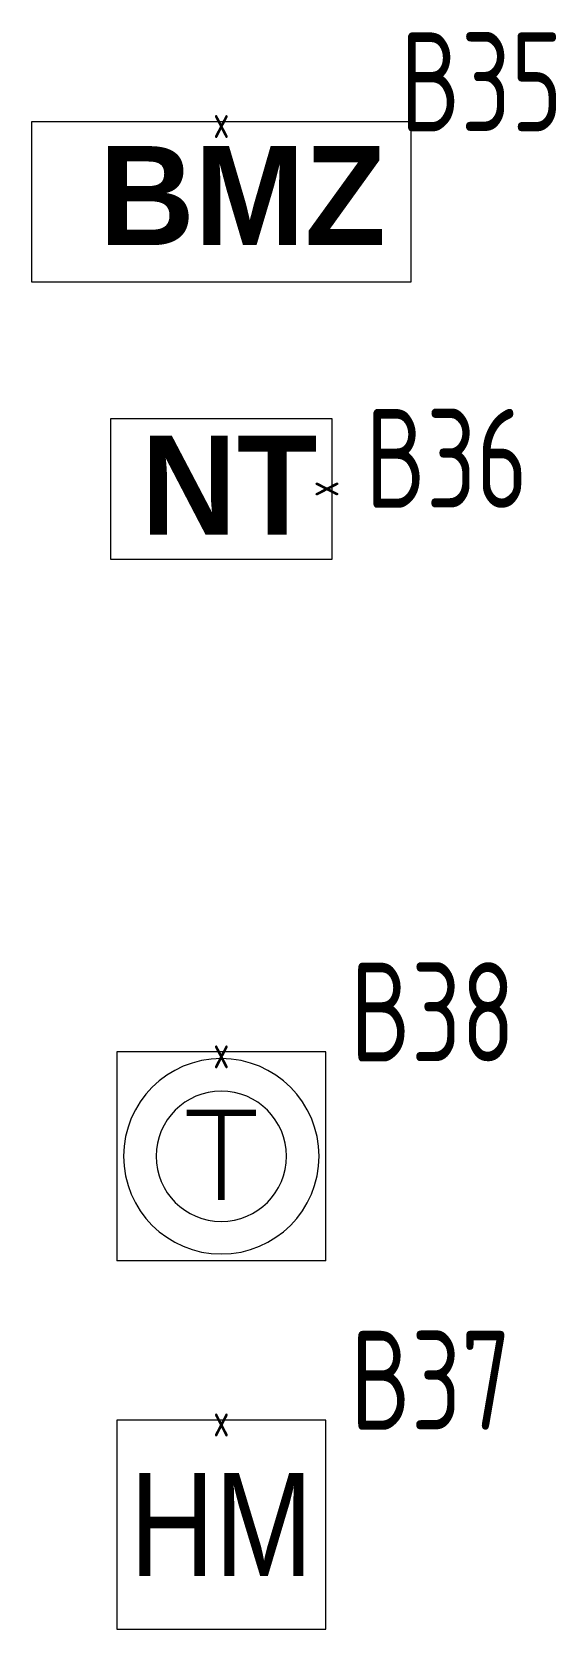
# Model space of a CAD drawing. Header units: metres. Extents: x -162 to 83385, y -62392 to -1971.
# Drawn here: x 3948 to 4742, y -29550 to -27129 of the extents above; entities that cross this region are included whole.
import ezdxf
from ezdxf.enums import TextEntityAlignment as Align

# ---------------------------------------------------------------- set-up
doc = ezdxf.new("R2010")
doc.units = ezdxf.units.M
doc.header["$LTSCALE"] = 0.5
for name, color, linetype, lineweight in [('ELIN_Attribut_01_Produkt_ID', 7, 'Continuous', 0), ('ELIN_Attribut_02_Stromkreis', 7, 'Continuous', 0), ('ELIN_Attribut_03_Verteilerbereich', 7, 'Continuous', 0), ('ELIN_Attribut_04_Montagehoehe', 7, 'Continuous', 0), ('ELIN_Attribut_05_Montageart', 7, 'Continuous', 0), ('ELIN_Attribut_06_Tuernummer', 7, 'Continuous', 0), ('ELIN_Attribut_07_Bemerkung', 7, 'Continuous', 0), ('ELIN_Attribut_08_Adresse', 7, 'Continuous', 0), ('ELIN_Attribut_10_AKZ1', 7, 'Continuous', 0), ('ELIN_Attribut_11_AKZ2', 7, 'Continuous', 0), ('ELIN_Attribut_12_Sonstiges1', 7, 'Continuous', 0), ('ELIN_Attribut_13_Sonstiges2', 7, 'Continuous', 0), ('ELIN_Attribut_14_Bauteil', 7, 'Continuous', 0), ('ELIN_Attribut_15_Ebene', 7, 'Continuous', 0), ('ELIN_Attribut_16_Raumnummer', 7, 'Continuous', 0), ('ELIN_Attribut_17_Raumname', 7, 'Continuous', 0), ('ELIN_Attribut_18_Montageabschnitt', 7, 'Continuous', 0), ('ELIN_Attribut_Basispunkt', 2, 'Continuous', 0), ('ELIN_Attribute_GEMOS', 11, 'Continuous', 0), ('ELIN_BMA_WA_Brandmeldeanlage', 10, 'Continuous', 0)]:
    doc.layers.add(name, color=color, linetype=linetype, lineweight=lineweight)
doc.layers.get('0').off()
doc.styles.add('ARIAL_N', font='ARIALN.TTF')
doc.styles.add('ELIN_Attribute', font='isocp.shx', dxfattribs={"width": 0.8})
doc.styles.add('MtXpl_EPLAN_5', font='')
doc.styles.get('MtXpl_EPLAN_5').set_extended_font_data('EPLAN 5', bold=True)

# ---------------------------------------------------------------- blocks, each defined once
blk = doc.blocks.new('ELIN_BMA_Haltemagnet')
at = {"color": 0}
for p, q in [((158.4, 0), (-158.4, 0)), ((158.4, -316.8), (158.4, 0)), ((-158.4, 0), (-158.4, -316.8)), ((158.4, 0), (-158.4, 0)), ((158.4, -316.8), (158.4, 0)), ((-158.4, -311.9), (-158.4, -316.8)), ((-158.4, -316.8), (-153.5, -316.8)), ((-158.4, -316.8), (158.4, -316.8))]:
    blk.add_line(p, q, dxfattribs=at)
at = {"color": 0, "style": 'ARIAL_N'}
blk.add_text('HM', height=155.94, dxfattribs=at).set_placement((0, -158.4), align=Align.MIDDLE_CENTER)
at = {"layer": 'ELIN_Attribut_01_Produkt_ID', "style": 'ELIN_Attribute', "width": 0.8, "flags": 8}
blk.add_attdef('01_PRODUKT_ID', (195.8, -14.6, 0), '', height=150, dxfattribs=at)
at = {"layer": 'ELIN_Attribut_02_Stromkreis', "style": 'ELIN_Attribute', "width": 0.8, "flags": 8}
blk.add_attdef('02_STROMKREIS', (195.8, 185.4, 0), '', height=150, dxfattribs=at)
at = {"layer": 'ELIN_Attribut_03_Verteilerbereich', "style": 'ELIN_Attribute', "width": 0.8, "flags": 8}
blk.add_attdef('03_VERTEILERBEREICH', (195.8, -404.4, 0), '', height=125, dxfattribs=at)
at = {"layer": 'ELIN_Attribut_04_Montagehoehe', "style": 'ELIN_Attribute', "width": 0.8, "flags": 8}
blk.add_attdef('04_MONTAGEHOEHE', text='', height=125, dxfattribs=at).set_placement((-209.7, -14.6, 0), align=Align.RIGHT)
at = {"layer": 'ELIN_Attribut_05_Montageart', "style": 'ELIN_Attribute', "width": 0.8, "flags": 8}
blk.add_attdef('05_MONTAGEART', (195.8, -204.4, 0), '', height=125, dxfattribs=at)
at = {"layer": 'ELIN_Attribut_06_Tuernummer', "style": 'ELIN_Attribute', "width": 0.8, "flags": 8}
blk.add_attdef('06_TUERNUMMER', text='', height=125, dxfattribs=at).set_placement((-209.7, -214.6, 0), align=Align.RIGHT)
at = {"layer": 'ELIN_Attribut_07_Bemerkung', "style": 'ELIN_Attribute', "width": 0.8, "flags": 8}
blk.add_attdef('07_BEMERKUNG', (198.4, -844.5, 0), '', height=125, dxfattribs=at)
at = {"layer": 'ELIN_Attribut_08_Adresse', "style": 'ELIN_Attribute', "width": 0.8, "flags": 8}
blk.add_attdef('08_ADRESSE', (198.4, -1100.6, 0), '', height=125, dxfattribs=at)
at = {"layer": 'ELIN_Attribut_10_AKZ1', "style": 'ELIN_Attribute', "width": 0.8, "flags": 8}
blk.add_attdef('10_AKZ1', (195.8, -1466.6, 0), '', height=125, dxfattribs=at)
at = {"layer": 'ELIN_Attribut_11_AKZ2', "style": 'ELIN_Attribute', "width": 0.8, "flags": 8}
blk.add_attdef('11_AKZ2', (195.8, -1622.9, 0), '', height=125, dxfattribs=at)
at = {"layer": 'ELIN_Attribut_12_Sonstiges1', "style": 'ELIN_Attribute', "width": 0.8, "flags": 8}
blk.add_attdef('12_SONSTIGES1', (198.4, -2000.7, 0), '', height=125, dxfattribs=at)
at = {"layer": 'ELIN_Attribut_13_Sonstiges2', "style": 'ELIN_Attribute', "width": 0.8, "flags": 8}
blk.add_attdef('13_SONSTIGES2', (198.4, -2151.6, 0), '', height=125, dxfattribs=at)
at = {"layer": 'ELIN_Attribut_14_Bauteil', "style": 'ELIN_Attribute', "width": 0.8, "flags": 8}
blk.add_attdef('14_BAUTEIL', (198.4, -2971.1, 0), '', height=125, dxfattribs=at)
at = {"layer": 'ELIN_Attribut_15_Ebene', "style": 'ELIN_Attribute', "width": 0.8, "flags": 8}
blk.add_attdef('15_EBENE', (198.4, -3118.3, 0), '', height=125, dxfattribs=at)
at = {"layer": 'ELIN_Attribut_16_Raumnummer', "style": 'ELIN_Attribute', "width": 0.8, "flags": 8}
blk.add_attdef('16_RAUMNUMMER', (198.4, -3312.6, 0), '', height=125, dxfattribs=at)
at = {"layer": 'ELIN_Attribut_17_Raumname', "style": 'ELIN_Attribute', "width": 0.8, "flags": 8}
blk.add_attdef('17_RAUMNAME', (198.4, -3469.1, 0), '', height=125, dxfattribs=at)
at = {"layer": 'ELIN_Attribut_18_Montageabschnitt', "style": 'ELIN_Attribute', "width": 0.8, "flags": 8}
blk.add_attdef('18_MONTAGEABSCHNITT', (198.4, -3670.1, 0), '', height=125, dxfattribs=at)
at = {"layer": 'ELIN_Attribut_Basispunkt', "style": 'ELIN_Attribute', "width": 0.8, "flags": 8}
blk.add_attdef('Basispunkt', text='', height=50, dxfattribs=at).set_placement((0, 0), align=Align.MIDDLE)
at = {"layer": 'ELIN_Attribute_GEMOS', "style": 'ELIN_Attribute', "width": 0.6, "flags": 8}
for tag, p in [('G01_PRO02ID', (1620.5, 183.6)), ('G02_BEZEICHNUNG', (1620.5, -14.6, 0)), ('G03_DESCRIPTION', (1620.5, -204.4, 0)), ('G04_GEMOS-SYMBOL', (1623.8, -404.4, 0)), ('G05_GEMOS-TYP', (1623.8, -604.4, 0)), ('G06_ORTSKENNUNG', (1620.5, -804.4, 0)), ('G08_FREI1', (1620.5, -1004.4, 0)), ('G08_FREI2', (1620.5, -1204.4, 0))]:
    blk.add_attdef(tag, p, '', height=125, dxfattribs=at)
blk = doc.blocks.new('ELIN_BMA_HM-TASTER')
at = {"color": 0}
for p, q in [((158.4, 0.2), (-158.4, 0.2)), ((-158.4, 0.2), (-158.4, -316.6)), ((158.4, 0.2), (-158.4, 0.2)), ((-158.4, 0.2), (-158.4, -316.6)), ((158.4, -316.6), (158.4, 0.2)), ((158.4, -316.6), (158.4, 0.2)), ((158.4, -316.6), (-158.4, -316.6))]:
    blk.add_line(p, q, dxfattribs=at)
at = {"color": 0, "const_width": 10}
for points in [[(52.7, -92.3), (-52.7, -92.3)], [(0, -224.2), (0, -92.3)]]:
    blk.add_lwpolyline(points, dxfattribs=at)
at = {"color": 0}
for major_axis, start_param, end_param in [((104.7, 104.7), -0.785398, 5.497787), ((69.8, -69.8), 0.785398, 7.068583)]:
    blk.add_ellipse((0, -158.2), major_axis=major_axis, ratio=1, start_param=start_param, end_param=end_param, dxfattribs=at)
at = {"layer": 'ELIN_Attribut_01_Produkt_ID', "style": 'ELIN_Attribute', "width": 0.8, "flags": 8}
blk.add_attdef('01_PRODUKT_ID', (195.8, -14.5, 0), '', height=150, dxfattribs=at)
at = {"layer": 'ELIN_Attribut_02_Stromkreis', "style": 'ELIN_Attribute', "width": 0.8, "flags": 8}
blk.add_attdef('02_STROMKREIS', (195.8, 185.5, 0), '', height=150, dxfattribs=at)
at = {"layer": 'ELIN_Attribut_03_Verteilerbereich', "style": 'ELIN_Attribute', "width": 0.8, "flags": 8}
blk.add_attdef('03_VERTEILERBEREICH', (195.8, -404.2, 0), '', height=125, dxfattribs=at)
at = {"layer": 'ELIN_Attribut_04_Montagehoehe', "style": 'ELIN_Attribute', "width": 0.8, "flags": 8}
blk.add_attdef('04_MONTAGEHOEHE', text='', height=125, dxfattribs=at).set_placement((-209.7, -14.5, 0), align=Align.RIGHT)
at = {"layer": 'ELIN_Attribut_05_Montageart', "style": 'ELIN_Attribute', "width": 0.8, "flags": 8}
blk.add_attdef('05_MONTAGEART', (195.8, -204.2, 0), '', height=125, dxfattribs=at)
at = {"layer": 'ELIN_Attribut_06_Tuernummer', "style": 'ELIN_Attribute', "width": 0.8, "flags": 8}
blk.add_attdef('06_TUERNUMMER', text='', height=125, dxfattribs=at).set_placement((-209.7, -214.5, 0), align=Align.RIGHT)
at = {"layer": 'ELIN_Attribut_07_Bemerkung', "style": 'ELIN_Attribute', "width": 0.8, "flags": 8}
blk.add_attdef('07_BEMERKUNG', (198.4, -844.4, 0), '', height=125, dxfattribs=at)
at = {"layer": 'ELIN_Attribut_08_Adresse', "style": 'ELIN_Attribute', "width": 0.8, "flags": 8}
blk.add_attdef('08_ADRESSE', (198.4, -1100.5, 0), '', height=125, dxfattribs=at)
at = {"layer": 'ELIN_Attribut_10_AKZ1', "style": 'ELIN_Attribute', "width": 0.8, "flags": 8}
blk.add_attdef('10_AKZ1', (195.8, -1466.5, 0), '', height=125, dxfattribs=at)
at = {"layer": 'ELIN_Attribut_11_AKZ2', "style": 'ELIN_Attribute', "width": 0.8, "flags": 8}
blk.add_attdef('11_AKZ2', (195.8, -1622.8, 0), '', height=125, dxfattribs=at)
at = {"layer": 'ELIN_Attribut_12_Sonstiges1', "style": 'ELIN_Attribute', "width": 0.8, "flags": 8}
blk.add_attdef('12_SONSTIGES1', (198.4, -2000.6, 0), '', height=125, dxfattribs=at)
at = {"layer": 'ELIN_Attribut_13_Sonstiges2', "style": 'ELIN_Attribute', "width": 0.8, "flags": 8}
blk.add_attdef('13_SONSTIGES2', (198.4, -2151.4, 0), '', height=125, dxfattribs=at)
at = {"layer": 'ELIN_Attribut_14_Bauteil', "style": 'ELIN_Attribute', "width": 0.8, "flags": 8}
blk.add_attdef('14_BAUTEIL', (198.4, -2970.9, 0), '', height=125, dxfattribs=at)
at = {"layer": 'ELIN_Attribut_15_Ebene', "style": 'ELIN_Attribute', "width": 0.8, "flags": 8}
blk.add_attdef('15_EBENE', (198.4, -3118.1, 0), '', height=125, dxfattribs=at)
at = {"layer": 'ELIN_Attribut_16_Raumnummer', "style": 'ELIN_Attribute', "width": 0.8, "flags": 8}
blk.add_attdef('16_RAUMNUMMER', (198.4, -3312.5, 0), '', height=125, dxfattribs=at)
at = {"layer": 'ELIN_Attribut_17_Raumname', "style": 'ELIN_Attribute', "width": 0.8, "flags": 8}
blk.add_attdef('17_RAUMNAME', (198.4, -3469, 0), '', height=125, dxfattribs=at)
at = {"layer": 'ELIN_Attribut_18_Montageabschnitt', "style": 'ELIN_Attribute', "width": 0.8, "flags": 8}
blk.add_attdef('18_MONTAGEABSCHNITT', (198.4, -3669.9, 0), '', height=125, dxfattribs=at)
at = {"layer": 'ELIN_Attribut_Basispunkt', "style": 'ELIN_Attribute', "width": 0.8, "flags": 8}
blk.add_attdef('Basispunkt', text='', height=50, dxfattribs=at).set_placement((0, 0), align=Align.MIDDLE)
at = {"layer": 'ELIN_Attribute_GEMOS', "style": 'ELIN_Attribute', "width": 0.6, "flags": 8}
for tag, p in [('G01_PRO02ID', (1620.5, 183.8)), ('G02_BEZEICHNUNG', (1620.5, -14.5, 0)), ('G03_DESCRIPTION', (1620.5, -204.2, 0)), ('G04_GEMOS-SYMBOL', (1623.8, -404.2, 0)), ('G05_GEMOS-TYP', (1623.8, -604.2, 0)), ('G06_ORTSKENNUNG', (1620.5, -804.2, 0)), ('G08_FREI1', (1620.5, -1004.2, 0)), ('G08_FREI2', (1620.5, -1204.2, 0))]:
    blk.add_attdef(tag, p, '', height=125, dxfattribs=at)
blk = doc.blocks.new('ELIN_BMA_BMZ')
at = {"color": 0}
for p, q in [((-287, 0), (287, 0)), ((287, 0), (287, -243.3)), ((-287, -243.3), (-287, 0)), ((287, -243.3), (-287, -243.3))]:
    blk.add_line(p, q, dxfattribs=at)
at = {"color": 0, "insert": (-185.3, -37.2), "char_height": 150, "width": 454.006, "attachment_point": 1}
blk.add_mtext('{\\fEPLAN 5|b1|i0|c2|p49;BMZ}', dxfattribs=at)
at = {"layer": 'ELIN_Attribut_01_Produkt_ID', "style": 'ELIN_Attribute', "width": 0.8, "flags": 8}
blk.add_attdef('01_PRODUKT_ID', (271.1, -14.6, 0), '', height=150, dxfattribs=at)
at = {"layer": 'ELIN_Attribut_02_Stromkreis', "style": 'ELIN_Attribute', "width": 0.8, "flags": 8}
blk.add_attdef('02_STROMKREIS', (271.1, 185.4, 0), '', height=150, dxfattribs=at)
at = {"layer": 'ELIN_Attribut_03_Verteilerbereich', "style": 'ELIN_Attribute', "width": 0.8, "flags": 8}
blk.add_attdef('03_VERTEILERBEREICH', (271.1, -404.4, 0), '', height=125, dxfattribs=at)
at = {"layer": 'ELIN_Attribut_04_Montagehoehe', "style": 'ELIN_Attribute', "width": 0.8, "flags": 8}
blk.add_attdef('04_MONTAGEHOEHE', text='', height=125, dxfattribs=at).set_placement((-267, -14.6, 0), align=Align.RIGHT)
at = {"layer": 'ELIN_Attribut_05_Montageart', "style": 'ELIN_Attribute', "width": 0.8, "flags": 8}
blk.add_attdef('05_MONTAGEART', (271.1, -204.4, 0), '', height=125, dxfattribs=at)
at = {"layer": 'ELIN_Attribut_06_Tuernummer', "style": 'ELIN_Attribute', "width": 0.8, "flags": 8}
blk.add_attdef('06_TUERNUMMER', text='', height=125, dxfattribs=at).set_placement((-267, -214.6, 0), align=Align.RIGHT)
at = {"layer": 'ELIN_Attribut_07_Bemerkung', "style": 'ELIN_Attribute', "width": 0.8, "flags": 8}
blk.add_attdef('07_BEMERKUNG', (273.7, -844.5, 0), '', height=125, dxfattribs=at)
at = {"layer": 'ELIN_Attribut_08_Adresse', "style": 'ELIN_Attribute', "width": 0.8, "flags": 8}
blk.add_attdef('08_ADRESSE', (273.7, -1100.6, 0), '', height=125, dxfattribs=at)
at = {"layer": 'ELIN_Attribut_10_AKZ1', "style": 'ELIN_Attribute', "width": 0.8, "flags": 8}
blk.add_attdef('10_AKZ1', (271.1, -1466.6, 0), '', height=125, dxfattribs=at)
at = {"layer": 'ELIN_Attribut_11_AKZ2', "style": 'ELIN_Attribute', "width": 0.8, "flags": 8}
blk.add_attdef('11_AKZ2', (271.1, -1622.9, 0), '', height=125, dxfattribs=at)
at = {"layer": 'ELIN_Attribut_12_Sonstiges1', "style": 'ELIN_Attribute', "width": 0.8, "flags": 8}
blk.add_attdef('12_SONSTIGES1', (273.7, -2000.7, 0), '', height=125, dxfattribs=at)
at = {"layer": 'ELIN_Attribut_13_Sonstiges2', "style": 'ELIN_Attribute', "width": 0.8, "flags": 8}
blk.add_attdef('13_SONSTIGES2', (273.7, -2151.6, 0), '', height=125, dxfattribs=at)
at = {"layer": 'ELIN_Attribut_14_Bauteil', "style": 'ELIN_Attribute', "width": 0.8, "flags": 8}
blk.add_attdef('14_BAUTEIL', (273.7, -2971.1, 0), '', height=125, dxfattribs=at)
at = {"layer": 'ELIN_Attribut_15_Ebene', "style": 'ELIN_Attribute', "width": 0.8, "flags": 8}
blk.add_attdef('15_EBENE', (273.7, -3118.3, 0), '', height=125, dxfattribs=at)
at = {"layer": 'ELIN_Attribut_16_Raumnummer', "style": 'ELIN_Attribute', "width": 0.8, "flags": 8}
blk.add_attdef('16_RAUMNUMMER', (273.7, -3312.6, 0), '', height=125, dxfattribs=at)
at = {"layer": 'ELIN_Attribut_17_Raumname', "style": 'ELIN_Attribute', "width": 0.8, "flags": 8}
blk.add_attdef('17_RAUMNAME', (273.7, -3469.1, 0), '', height=125, dxfattribs=at)
at = {"layer": 'ELIN_Attribut_18_Montageabschnitt', "style": 'ELIN_Attribute', "width": 0.8, "flags": 8}
blk.add_attdef('18_MONTAGEABSCHNITT', (273.7, -3670.1, 0), '', height=125, dxfattribs=at)
at = {"layer": 'ELIN_Attribut_Basispunkt', "style": 'ELIN_Attribute', "width": 0.8, "flags": 8}
blk.add_attdef('Basispunkt', text='', height=50, dxfattribs=at).set_placement((0, 0), align=Align.MIDDLE)
at = {"layer": 'ELIN_Attribute_GEMOS', "style": 'ELIN_Attribute', "width": 0.6, "flags": 8}
for tag, p in [('G01_PRO02ID', (1695.7, 183.6)), ('G02_BEZEICHNUNG', (1695.7, -14.6, 0)), ('G03_DESCRIPTION', (1695.7, -204.4, 0)), ('G04_GEMOS-SYMBOL', (1699.1, -404.4, 0)), ('G05_GEMOS-TYP', (1699.1, -604.4, 0)), ('G06_ORTSKENNUNG', (1695.7, -804.4, 0)), ('G08_FREI1', (1695.7, -1004.4, 0)), ('G08_FREI2', (1695.7, -1204.4, 0))]:
    blk.add_attdef(tag, p, '', height=125, dxfattribs=at)
blk = doc.blocks.new('ELIN_BMA_BMZ-NETZTEILERWEITERUNGEN')
blk.add_lwpolyline([(-106.8, 0), (106.8, 0), (106.8, -335.2), (-106.8, -335.2)], close=True)
at = {"style": 'MtXpl_EPLAN_5'}
blk.add_text('NT', height=150, rotation=90, dxfattribs=at).set_placement((69.1, -289.1))
at = {"layer": 'ELIN_Attribut_01_Produkt_ID', "style": 'ELIN_Attribute', "width": 0.8}
blk.add_attdef('01_PRODUKT_ID', (271.1, -14.6, 0), '', height=150, dxfattribs=at)
at = {"layer": 'ELIN_Attribut_02_Stromkreis', "style": 'ELIN_Attribute', "width": 0.8}
blk.add_attdef('02_STROMKREIS', (271.1, 185.4, 0), '', height=150, dxfattribs=at)
at = {"layer": 'ELIN_Attribut_03_Verteilerbereich', "style": 'ELIN_Attribute', "width": 0.8}
blk.add_attdef('03_VERTEILERBEREICH', (271.1, -404.4, 0), '', height=125, dxfattribs=at)
at = {"layer": 'ELIN_Attribut_04_Montagehoehe', "style": 'ELIN_Attribute', "width": 0.8}
blk.add_attdef('04_MONTAGEHOEHE', text='', height=125, dxfattribs=at).set_placement((0, 0, 0), align=Align.RIGHT)
at = {"layer": 'ELIN_Attribut_05_Montageart', "style": 'ELIN_Attribute', "width": 0.8}
blk.add_attdef('05_MONTAGEART', (271.1, -204.4, 0), '', height=125, dxfattribs=at)
at = {"layer": 'ELIN_Attribut_06_Tuernummer', "style": 'ELIN_Attribute', "width": 0.8}
blk.add_attdef('06_TUERNUMMER', text='', height=125, dxfattribs=at).set_placement((0, 0, 0), align=Align.RIGHT)
at = {"layer": 'ELIN_Attribut_07_Bemerkung', "style": 'ELIN_Attribute', "width": 0.8}
blk.add_attdef('07_BEMERKUNG', (273.7, -844.5, 0), '', height=125, dxfattribs=at)
at = {"layer": 'ELIN_Attribut_08_Adresse', "style": 'ELIN_Attribute', "width": 0.8}
blk.add_attdef('08_ADRESSE', (273.7, -1100.6, 0), '', height=125, dxfattribs=at)
at = {"layer": 'ELIN_Attribut_10_AKZ1', "style": 'ELIN_Attribute', "width": 0.8}
blk.add_attdef('10_AKZ1', (271.1, -1466.6, 0), '', height=125, dxfattribs=at)
at = {"layer": 'ELIN_Attribut_11_AKZ2', "style": 'ELIN_Attribute', "width": 0.8}
blk.add_attdef('11_AKZ2', (271.1, -1622.9, 0), '', height=125, dxfattribs=at)
at = {"layer": 'ELIN_Attribut_12_Sonstiges1', "style": 'ELIN_Attribute', "width": 0.8}
blk.add_attdef('12_SONSTIGES1', (273.7, -2000.7, 0), '', height=125, dxfattribs=at)
at = {"layer": 'ELIN_Attribut_13_Sonstiges2', "style": 'ELIN_Attribute', "width": 0.8}
blk.add_attdef('13_SONSTIGES2', (273.7, -2151.6, 0), '', height=125, dxfattribs=at)
at = {"layer": 'ELIN_Attribut_14_Bauteil', "style": 'ELIN_Attribute', "width": 0.8}
blk.add_attdef('14_BAUTEIL', (273.7, -2971.1, 0), '', height=125, dxfattribs=at)
at = {"layer": 'ELIN_Attribut_15_Ebene', "style": 'ELIN_Attribute', "width": 0.8}
blk.add_attdef('15_EBENE', (273.7, -3118.3, 0), '', height=125, dxfattribs=at)
at = {"layer": 'ELIN_Attribut_16_Raumnummer', "style": 'ELIN_Attribute', "width": 0.8}
blk.add_attdef('16_RAUMNUMMER', (273.7, -3312.6, 0), '', height=125, dxfattribs=at)
at = {"layer": 'ELIN_Attribut_17_Raumname', "style": 'ELIN_Attribute', "width": 0.8}
blk.add_attdef('17_RAUMNAME', (273.7, -3469.1, 0), '', height=125, dxfattribs=at)
at = {"layer": 'ELIN_Attribut_18_Montageabschnitt', "style": 'ELIN_Attribute', "width": 0.8}
blk.add_attdef('18_MONTAGEABSCHNITT', (273.7, -3670.1, 0), '', height=125, dxfattribs=at)
at = {"layer": 'ELIN_Attribut_Basispunkt', "style": 'ELIN_Attribute', "width": 0.8}
blk.add_attdef('Basispunkt', text='', height=50, dxfattribs=at).set_placement((0, 0), align=Align.MIDDLE)
at = {"layer": 'ELIN_Attribute_GEMOS', "style": 'ELIN_Attribute', "width": 0.6}
for tag, p in [('G01_PRO02ID', (1695.7, 183.6)), ('G02_BEZEICHNUNG', (1695.7, -14.6, 0)), ('G03_DESCRIPTION', (1695.7, -204.4, 0)), ('G04_GEMOS-SYMBOL', (1699.1, -404.4, 0)), ('G05_GEMOS-TYP', (1699.1, -604.4, 0)), ('G06_ORTSKENNUNG', (1695.7, -804.4, 0)), ('G08_FREI1', (1695.7, -1004.4, 0)), ('G08_FREI2', (1695.7, -1204.4, 0))]:
    blk.add_attdef(tag, p, '', height=125, dxfattribs=at)

msp = doc.modelspace()

# ---------------------------------------------------------------- block references
at = {"layer": 'ELIN_BMA_WA_Brandmeldeanlage', "lineweight": 0}
ref = msp.add_blockref('ELIN_BMA_BMZ', (4235.1, -27264.8), dxfattribs=at)
ref.add_attrib('01_PRODUKT_ID', 'B35', (4506.2, -27279.5, 0), dxfattribs={"layer": 'ELIN_Attribut_01_Produkt_ID', "height": 150, "style": 'ELIN_Attribute', "width": 0.8})
ref.add_attrib('Basispunkt', 'x', dxfattribs={"layer": 'ELIN_Attribut_Basispunkt', "height": 50, "style": 'ELIN_Attribute', "width": 0.8}).set_placement((4235.1, -27264.8), align=Align.MIDDLE)
ref = msp.add_blockref('ELIN_BMA_BMZ-NETZTEILERWEITERUNGEN', (4402.7, -27821.6), dxfattribs=dict(at, rotation=270))
ref.add_attrib('01_PRODUKT_ID', 'B36', (4453.7, -27850.2, 0), dxfattribs={"layer": 'ELIN_Attribut_01_Produkt_ID', "height": 150, "style": 'ELIN_Attribute', "width": 0.8})
ref.add_attrib('Basispunkt', 'x', dxfattribs={"layer": 'ELIN_Attribut_Basispunkt', "height": 50, "rotation": 270, "style": 'ELIN_Attribute', "width": 0.8}).set_placement((4402.7, -27821.6), align=Align.MIDDLE)
ref = msp.add_blockref('ELIN_BMA_HM-TASTER', (4235.1, -28674.9), dxfattribs=at)
ref.add_attrib('01_PRODUKT_ID', 'B38', (4430.9, -28689.4, 0), dxfattribs={"layer": 'ELIN_Attribut_01_Produkt_ID', "height": 150, "style": 'ELIN_Attribute', "width": 0.8})
ref.add_attrib('Basispunkt', 'x', dxfattribs={"layer": 'ELIN_Attribut_Basispunkt', "height": 50, "style": 'ELIN_Attribute', "width": 0.8}).set_placement((4235.1, -28674.9), align=Align.MIDDLE)
ref = msp.add_blockref('ELIN_BMA_Haltemagnet', (4235.1, -29232.8), dxfattribs=at)
ref.add_attrib('01_PRODUKT_ID', 'B37', (4430.9, -29247.5, 0), dxfattribs={"layer": 'ELIN_Attribut_01_Produkt_ID', "height": 150, "style": 'ELIN_Attribute', "width": 0.8})
ref.add_attrib('Basispunkt', 'x', dxfattribs={"layer": 'ELIN_Attribut_Basispunkt', "height": 50, "style": 'ELIN_Attribute', "width": 0.8}).set_placement((4235.1, -29232.8), align=Align.MIDDLE)

doc.saveas('drawing.dxf')
